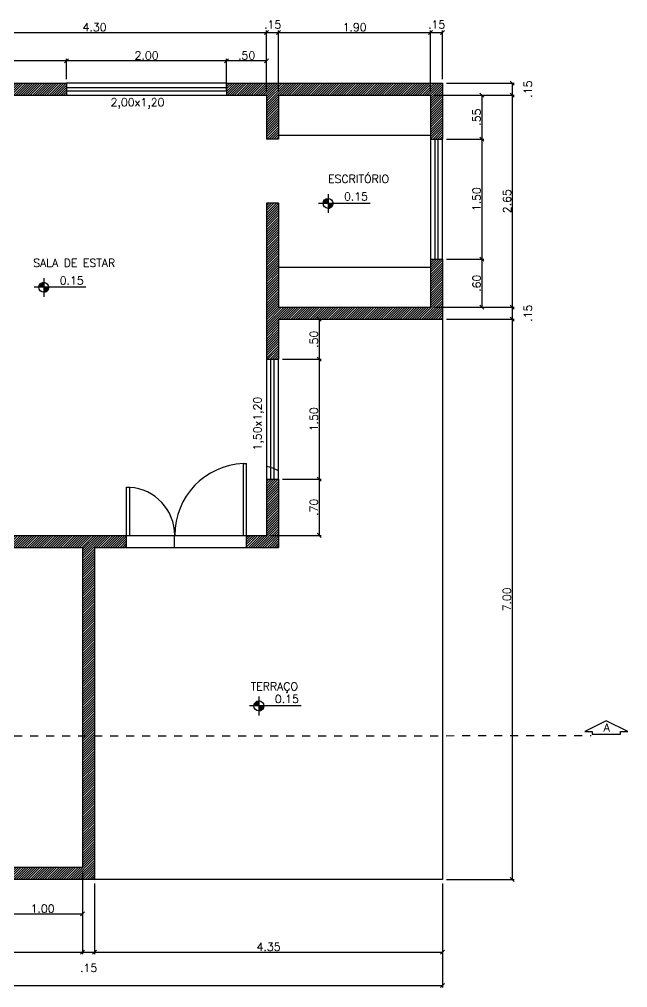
# Model space of a CAD drawing. Header units: metres. Extents: x 433 to 682, y 535 to 584.
# Drawn here: x 520.98 to 528.58, y 570.7 to 582.8 of the extents above; entities that cross this region are included whole.
import ezdxf

# ---------------------------------------------------------------- set-up
doc = ezdxf.new("R2010")
doc.units = ezdxf.units.M
doc.linetypes.add('ACAD_ISO02W100', pattern=[15, 12, -3])
doc.linetypes.add('DIVIDE', pattern=[1.25, 0.5, -0.25, 0, -0.25, 0, -0.25])
for name, color, linetype in [('ARQ-COTAS', 30, 'Continuous'), ('ARQ-ESQ-01', 1, 'ACAD_ISO02W100'), ('ARQ-ESQ-02', 2, 'Continuous'), ('ARQ-LINHACORTE', 3, 'DIVIDE'), ('ARQ-NIVEL', 1, 'Continuous'), ('ARQ-PECAS_SANITARIAS', 7, 'Continuous'), ('ARQ-PISO', 8, 'Continuous'), ('ARQ-TEXTO2', 2, 'Continuous'), ('ARQ-TEXTO3', 3, 'Continuous'), ('ARQ_ALVENARIA', 4, 'Continuous')]:
    doc.layers.add(name, color=color, linetype=linetype)
doc.styles.add('ROMANS', font='romans.shx')
doc.dimstyles.new('1-50', dxfattribs={"dimscale": 0.5, "dimtxt": 0.2, "dimasz": 0.1, "dimexe": 0.05, "dimexo": 0.1, "dimgap": 0.03, "dimtad": 1, "dimzin": 5, "dimdsep": 46, "dimtxsty": 'ROMANS', "dimblk": 'OBLIQUE', "dimcen": 0, "dimclrd": 256, "dimclre": 256, "dimclrt": 2, "dimadec": 0, "dimazin": 0, "dimtfac": 1, "dimtofl": 0, "dimtmove": 2, "dimatfit": 3, "dimfxl": 0.04, "dimtolj": 1, "dimtzin": 1, "dimarcsym": 0})
pattern_1 = [(45, (0, 0), (-0.0148492424, 0.0148492424), [])]

# ---------------------------------------------------------------- blocks, each defined once
blk = doc.blocks.new('nivel planta')
at = {"layer": 'ARQ-NIVEL', "color": 1}
for p, q in [((0, 0), (-0.969, 0)), ((-0.884, 0.007), (-0.791, 0.007)), ((-0.883, 0.015), (-0.791, 0.015)), ((-0.882, 0.023), (-0.791, 0.023)), ((-0.88, 0.03), (-0.791, 0.03)), ((-0.876, 0.038), (-0.791, 0.038)), ((-0.873, 0.046), (-0.791, 0.046)), ((-0.868, 0.054), (-0.791, 0.054)), ((-0.861, 0.062), (-0.791, 0.062)), ((-0.854, 0.069), (-0.791, 0.069)), ((-0.844, 0.077), (-0.791, 0.077)), ((-0.83, 0.085), (-0.791, 0.085)), ((-0.791, 0.174), (-0.791, -0.179)), ((-0.791, -0.001), (-0.697, -0.001)), ((-0.791, -0.009), (-0.698, -0.009)), ((-0.791, -0.016), (-0.699, -0.016)), ((-0.791, -0.024), (-0.7, -0.024)), ((-0.791, -0.032), (-0.703, -0.032)), ((-0.791, -0.04), (-0.706, -0.04)), ((-0.791, -0.048), (-0.71, -0.048)), ((-0.791, -0.056), (-0.715, -0.056)), ((-0.791, -0.063), (-0.722, -0.063)), ((-0.791, -0.071), (-0.73, -0.071)), ((-0.791, -0.079), (-0.74, -0.079)), ((-0.791, -0.087), (-0.755, -0.087))]:
    blk.add_line(p, q, dxfattribs=at)
blk.add_circle((-0.791, 0), 0.0937, dxfattribs=at)
blk = doc.blocks.new('_Oblique')
at = {"color": 0, "linetype": 'ByBlock', "lineweight": -2}
blk.add_line((-0.5, -0.5), (0.5, 0.5), dxfattribs=at)
blk = doc.blocks.new('*D98')
at = {"layer": 'ARQ-COTAS', "lineweight": -2, "transparency": 16777216}
for p, q in [((521.769, 572.149), (521.769, 571.594)), ((520.769, 571.999), (520.769, 571.594)), ((520.769, 571.619), (521.769, 571.619))]:
    blk.add_line(p, q, dxfattribs=at)
at = {"layer": 'DEFPOINTS', "color": 0, "transparency": 16777216}
for p in [(521.769, 572.199), (520.769, 572.049), (521.769, 571.619)]:
    blk.add_point(p, dxfattribs=at)
at = {"layer": 'ARQ-COTAS', "lineweight": -2, "transparency": 16777216, "xscale": 0.05, "yscale": 0.05, "zscale": 0.05, "rotation": 180}
blk.add_blockref('_Oblique', (520.769, 571.619), dxfattribs=at)
at = {"layer": 'ARQ-COTAS', "lineweight": -2, "transparency": 16777216, "xscale": 0.05, "yscale": 0.05, "zscale": 0.05}
blk.add_blockref('_Oblique', (521.769, 571.619), dxfattribs=at)
at = {"layer": 'ARQ-COTAS', "color": 2, "transparency": 16777216, "insert": (521.269, 571.684), "char_height": 0.1, "attachment_point": 5, "style": 'ROMANS'}
blk.add_mtext('\\A1;1.00', dxfattribs=at)
blk = doc.blocks.new('*D103')
at = {"layer": 'ARQ-COTAS', "lineweight": -2, "transparency": 16777216}
for p, q in [((518.269, 572.149), (518.269, 571.117)), ((521.769, 572.149), (521.769, 571.117)), ((518.269, 571.142), (521.769, 571.142))]:
    blk.add_line(p, q, dxfattribs=at)
at = {"layer": 'DEFPOINTS', "color": 0, "transparency": 16777216}
for p in [(518.269, 572.199), (521.769, 572.199), (521.769, 571.142)]:
    blk.add_point(p, dxfattribs=at)
at = {"layer": 'ARQ-COTAS', "lineweight": -2, "transparency": 16777216, "xscale": 0.05, "yscale": 0.05, "zscale": 0.05, "rotation": 180}
blk.add_blockref('_Oblique', (518.269, 571.142), dxfattribs=at)
at = {"layer": 'ARQ-COTAS', "lineweight": -2, "transparency": 16777216, "xscale": 0.05, "yscale": 0.05, "zscale": 0.05}
blk.add_blockref('_Oblique', (521.769, 571.142), dxfattribs=at)
at = {"layer": 'ARQ-COTAS', "color": 2, "transparency": 16777216, "insert": (520.019, 571.207), "char_height": 0.1, "attachment_point": 5, "style": 'ROMANS'}
blk.add_mtext('\\A1;3.50', dxfattribs=at)
blk = doc.blocks.new('*D104')
at = {"layer": 'ARQ-COTAS', "lineweight": -2, "transparency": 16777216}
for p, q in [((521.769, 572.149), (521.769, 571.117)), ((521.919, 571.999), (521.919, 571.117)), ((521.769, 571.142), (521.919, 571.142))]:
    blk.add_line(p, q, dxfattribs=at)
at = {"layer": 'DEFPOINTS', "color": 0, "transparency": 16777216}
for p in [(521.769, 572.199), (521.919, 572.049), (521.919, 571.142)]:
    blk.add_point(p, dxfattribs=at)
at = {"layer": 'ARQ-COTAS', "lineweight": -2, "transparency": 16777216, "xscale": 0.05, "yscale": 0.05, "zscale": 0.05, "rotation": 180}
blk.add_blockref('_Oblique', (521.769, 571.142), dxfattribs=at)
at = {"layer": 'ARQ-COTAS', "lineweight": -2, "transparency": 16777216, "xscale": 0.05, "yscale": 0.05, "zscale": 0.05}
blk.add_blockref('_Oblique', (521.919, 571.142), dxfattribs=at)
at = {"layer": 'ARQ-COTAS', "color": 2, "transparency": 16777216, "insert": (521.844, 570.944), "char_height": 0.1, "attachment_point": 5, "style": 'ROMANS'}
blk.add_mtext('\\A1;.15', dxfattribs=at)
blk = doc.blocks.new('*D105')
at = {"layer": 'ARQ-COTAS', "lineweight": -2, "transparency": 16777216}
for p, q in [((521.919, 571.999), (521.919, 571.117)), ((526.269, 571.999), (526.269, 571.117)), ((521.919, 571.142), (526.269, 571.142))]:
    blk.add_line(p, q, dxfattribs=at)
at = {"layer": 'DEFPOINTS', "color": 0, "transparency": 16777216}
for p in [(521.919, 572.049), (526.269, 572.049), (526.269, 571.142)]:
    blk.add_point(p, dxfattribs=at)
at = {"layer": 'ARQ-COTAS', "lineweight": -2, "transparency": 16777216, "xscale": 0.05, "yscale": 0.05, "zscale": 0.05, "rotation": 180}
blk.add_blockref('_Oblique', (521.919, 571.142), dxfattribs=at)
at = {"layer": 'ARQ-COTAS', "lineweight": -2, "transparency": 16777216, "xscale": 0.05, "yscale": 0.05, "zscale": 0.05}
blk.add_blockref('_Oblique', (526.269, 571.142), dxfattribs=at)
at = {"layer": 'ARQ-COTAS', "color": 2, "transparency": 16777216, "insert": (524.094, 571.207), "char_height": 0.1, "attachment_point": 5, "style": 'ROMANS'}
blk.add_mtext('\\A1;4.35', dxfattribs=at)
blk = doc.blocks.new('*D106')
at = {"layer": 'ARQ-COTAS', "lineweight": -2, "transparency": 16777216}
for p, q in [((512.819, 571.999), (512.819, 570.697)), ((526.269, 571.999), (526.269, 570.697)), ((512.819, 570.722), (526.269, 570.722))]:
    blk.add_line(p, q, dxfattribs=at)
at = {"layer": 'DEFPOINTS', "color": 0, "transparency": 16777216}
for p in [(512.819, 572.049), (526.269, 572.049), (526.269, 570.722)]:
    blk.add_point(p, dxfattribs=at)
at = {"layer": 'ARQ-COTAS', "lineweight": -2, "transparency": 16777216, "xscale": 0.05, "yscale": 0.05, "zscale": 0.05, "rotation": 180}
blk.add_blockref('_Oblique', (512.819, 570.722), dxfattribs=at)
at = {"layer": 'ARQ-COTAS', "lineweight": -2, "transparency": 16777216, "xscale": 0.05, "yscale": 0.05, "zscale": 0.05}
blk.add_blockref('_Oblique', (526.269, 570.722), dxfattribs=at)
at = {"layer": 'ARQ-COTAS', "color": 2, "transparency": 16777216, "insert": (519.544, 570.787), "char_height": 0.1, "attachment_point": 5, "style": 'ROMANS'}
blk.add_mtext('\\A1;13.45', dxfattribs=at)
blk = doc.blocks.new('*D112')
at = {"layer": 'ARQ-COTAS', "lineweight": -2, "transparency": 16777216}
for p, q in [((523.569, 581.899), (523.569, 582.305)), ((524.069, 582.28), (523.569, 582.28)), ((524.069, 581.899), (524.069, 582.305))]:
    blk.add_line(p, q, dxfattribs=at)
at = {"layer": 'DEFPOINTS', "color": 0, "transparency": 16777216}
for p in [(523.569, 582.28), (523.569, 581.849), (524.069, 581.849)]:
    blk.add_point(p, dxfattribs=at)
at = {"layer": 'ARQ-COTAS', "lineweight": -2, "transparency": 16777216, "xscale": 0.05, "yscale": 0.05, "zscale": 0.05, "rotation": 180}
blk.add_blockref('_Oblique', (523.569, 582.28), dxfattribs=at)
at = {"layer": 'ARQ-COTAS', "lineweight": -2, "transparency": 16777216, "xscale": 0.05, "yscale": 0.05, "zscale": 0.05}
blk.add_blockref('_Oblique', (524.069, 582.28), dxfattribs=at)
at = {"layer": 'ARQ-COTAS', "color": 2, "transparency": 16777216, "insert": (523.819, 582.345), "char_height": 0.1, "attachment_point": 5, "style": 'ROMANS'}
blk.add_mtext('\\A1;.50', dxfattribs=at)
blk = doc.blocks.new('*D113')
at = {"layer": 'ARQ-COTAS', "lineweight": -2, "transparency": 16777216}
for p, q in [((521.569, 582.049), (521.569, 582.305)), ((523.569, 582.28), (521.569, 582.28)), ((523.569, 581.899), (523.569, 582.305))]:
    blk.add_line(p, q, dxfattribs=at)
at = {"layer": 'DEFPOINTS', "color": 0, "transparency": 16777216}
for p in [(521.569, 582.28), (521.569, 581.999), (523.569, 581.849)]:
    blk.add_point(p, dxfattribs=at)
at = {"layer": 'ARQ-COTAS', "lineweight": -2, "transparency": 16777216, "xscale": 0.05, "yscale": 0.05, "zscale": 0.05, "rotation": 180}
blk.add_blockref('_Oblique', (521.569, 582.28), dxfattribs=at)
at = {"layer": 'ARQ-COTAS', "lineweight": -2, "transparency": 16777216, "xscale": 0.05, "yscale": 0.05, "zscale": 0.05}
blk.add_blockref('_Oblique', (523.569, 582.28), dxfattribs=at)
at = {"layer": 'ARQ-COTAS', "color": 2, "transparency": 16777216, "insert": (522.569, 582.345), "char_height": 0.1, "attachment_point": 5, "style": 'ROMANS'}
blk.add_mtext('\\A1;2.00', dxfattribs=at)
blk = doc.blocks.new('*D114')
at = {"layer": 'ARQ-COTAS', "lineweight": -2, "transparency": 16777216}
for p, q in [((519.769, 581.899), (519.769, 582.305)), ((521.569, 582.28), (519.769, 582.28)), ((521.569, 582.049), (521.569, 582.305))]:
    blk.add_line(p, q, dxfattribs=at)
at = {"layer": 'DEFPOINTS', "color": 0, "transparency": 16777216}
for p in [(519.769, 582.28), (521.569, 581.999), (519.769, 581.849)]:
    blk.add_point(p, dxfattribs=at)
at = {"layer": 'ARQ-COTAS', "lineweight": -2, "transparency": 16777216, "xscale": 0.05, "yscale": 0.05, "zscale": 0.05, "rotation": 180}
blk.add_blockref('_Oblique', (519.769, 582.28), dxfattribs=at)
at = {"layer": 'ARQ-COTAS', "lineweight": -2, "transparency": 16777216, "xscale": 0.05, "yscale": 0.05, "zscale": 0.05}
blk.add_blockref('_Oblique', (521.569, 582.28), dxfattribs=at)
at = {"layer": 'ARQ-COTAS', "color": 2, "transparency": 16777216, "insert": (520.669, 582.345), "char_height": 0.1, "attachment_point": 5, "style": 'ROMANS'}
blk.add_mtext('\\A1;1.80', dxfattribs=at)
blk = doc.blocks.new('*D123')
at = {"layer": 'ARQ-COTAS', "lineweight": -2, "transparency": 16777216}
for p, q in [((519.769, 581.899), (519.769, 582.658)), ((519.769, 582.633), (524.069, 582.633)), ((524.069, 581.899), (524.069, 582.658))]:
    blk.add_line(p, q, dxfattribs=at)
at = {"layer": 'DEFPOINTS', "color": 0, "transparency": 16777216}
for p in [(524.069, 582.633), (519.769, 581.849), (524.069, 581.849)]:
    blk.add_point(p, dxfattribs=at)
at = {"layer": 'ARQ-COTAS', "lineweight": -2, "transparency": 16777216, "xscale": 0.05, "yscale": 0.05, "zscale": 0.05, "rotation": 180}
blk.add_blockref('_Oblique', (519.769, 582.633), dxfattribs=at)
at = {"layer": 'ARQ-COTAS', "lineweight": -2, "transparency": 16777216, "xscale": 0.05, "yscale": 0.05, "zscale": 0.05}
blk.add_blockref('_Oblique', (524.069, 582.633), dxfattribs=at)
at = {"layer": 'ARQ-COTAS', "color": 2, "transparency": 16777216, "insert": (521.919, 582.698), "char_height": 0.1, "attachment_point": 5, "style": 'ROMANS'}
blk.add_mtext('\\A1;4.30', dxfattribs=at)
blk = doc.blocks.new('*D124')
at = {"layer": 'ARQ-COTAS', "lineweight": -2, "transparency": 16777216}
for p, q in [((524.069, 581.899), (524.069, 582.658)), ((524.069, 582.633), (524.219, 582.633)), ((524.219, 581.899), (524.219, 582.658))]:
    blk.add_line(p, q, dxfattribs=at)
at = {"layer": 'DEFPOINTS', "color": 0, "transparency": 16777216}
for p in [(524.219, 582.633), (524.069, 581.849), (524.219, 581.849)]:
    blk.add_point(p, dxfattribs=at)
at = {"layer": 'ARQ-COTAS', "lineweight": -2, "transparency": 16777216, "xscale": 0.05, "yscale": 0.05, "zscale": 0.05, "rotation": 180}
blk.add_blockref('_Oblique', (524.069, 582.633), dxfattribs=at)
at = {"layer": 'ARQ-COTAS', "lineweight": -2, "transparency": 16777216, "xscale": 0.05, "yscale": 0.05, "zscale": 0.05}
blk.add_blockref('_Oblique', (524.219, 582.633), dxfattribs=at)
at = {"layer": 'ARQ-COTAS', "color": 2, "transparency": 16777216, "insert": (524.144, 582.731), "char_height": 0.1, "attachment_point": 5, "style": 'ROMANS'}
blk.add_mtext('\\A1;.15', dxfattribs=at)
blk = doc.blocks.new('*D125')
at = {"layer": 'ARQ-COTAS', "lineweight": -2, "transparency": 16777216}
for p, q in [((524.219, 581.899), (524.219, 582.658)), ((524.219, 582.633), (526.119, 582.633)), ((526.119, 581.899), (526.119, 582.658))]:
    blk.add_line(p, q, dxfattribs=at)
at = {"layer": 'DEFPOINTS', "color": 0, "transparency": 16777216}
for p in [(526.119, 582.633), (524.219, 581.849), (526.119, 581.849)]:
    blk.add_point(p, dxfattribs=at)
at = {"layer": 'ARQ-COTAS', "lineweight": -2, "transparency": 16777216, "xscale": 0.05, "yscale": 0.05, "zscale": 0.05, "rotation": 180}
blk.add_blockref('_Oblique', (524.219, 582.633), dxfattribs=at)
at = {"layer": 'ARQ-COTAS', "lineweight": -2, "transparency": 16777216, "xscale": 0.05, "yscale": 0.05, "zscale": 0.05}
blk.add_blockref('_Oblique', (526.119, 582.633), dxfattribs=at)
at = {"layer": 'ARQ-COTAS', "color": 2, "transparency": 16777216, "insert": (525.169, 582.698), "char_height": 0.1, "attachment_point": 5, "style": 'ROMANS'}
blk.add_mtext('\\A1;1.90', dxfattribs=at)
blk = doc.blocks.new('*D126')
at = {"layer": 'ARQ-COTAS', "lineweight": -2, "transparency": 16777216}
for p, q in [((526.119, 581.899), (526.119, 582.658)), ((526.119, 582.633), (526.269, 582.633)), ((526.269, 582.049), (526.269, 582.658))]:
    blk.add_line(p, q, dxfattribs=at)
at = {"layer": 'DEFPOINTS', "color": 0, "transparency": 16777216}
for p in [(526.269, 582.633), (526.269, 581.999), (526.119, 581.849)]:
    blk.add_point(p, dxfattribs=at)
at = {"layer": 'ARQ-COTAS', "lineweight": -2, "transparency": 16777216, "xscale": 0.05, "yscale": 0.05, "zscale": 0.05, "rotation": 180}
blk.add_blockref('_Oblique', (526.119, 582.633), dxfattribs=at)
at = {"layer": 'ARQ-COTAS', "lineweight": -2, "transparency": 16777216, "xscale": 0.05, "yscale": 0.05, "zscale": 0.05}
blk.add_blockref('_Oblique', (526.269, 582.633), dxfattribs=at)
at = {"layer": 'ARQ-COTAS', "color": 2, "transparency": 16777216, "insert": (526.194, 582.731), "char_height": 0.1, "attachment_point": 5, "style": 'ROMANS'}
blk.add_mtext('\\A1;.15', dxfattribs=at)
blk = doc.blocks.new('*D127')
at = {"layer": 'ARQ-COTAS', "lineweight": -2, "transparency": 16777216}
for p, q in [((526.169, 581.849), (526.784, 581.849)), ((526.759, 581.849), (526.759, 581.299)), ((526.319, 581.299), (526.784, 581.299))]:
    blk.add_line(p, q, dxfattribs=at)
at = {"layer": 'DEFPOINTS', "color": 0, "transparency": 16777216}
for p in [(526.119, 581.849), (526.269, 581.299), (526.759, 581.299)]:
    blk.add_point(p, dxfattribs=at)
at = {"layer": 'ARQ-COTAS', "lineweight": -2, "transparency": 16777216, "xscale": 0.05, "yscale": 0.05, "zscale": 0.05}
for p, rotation in [((526.759, 581.849), 90), ((526.759, 581.299), 270)]:
    blk.add_blockref('_Oblique', p, dxfattribs=dict(at, rotation=rotation))
at = {"layer": 'ARQ-COTAS', "color": 2, "transparency": 16777216, "insert": (526.694, 581.574), "char_height": 0.1, "attachment_point": 5, "rotation": 90, "style": 'ROMANS'}
blk.add_mtext('\\A1;.55', dxfattribs=at)
blk = doc.blocks.new('*D128')
at = {"layer": 'ARQ-COTAS', "lineweight": -2, "transparency": 16777216}
for p, q in [((526.319, 581.299), (526.784, 581.299)), ((526.759, 581.299), (526.759, 579.799)), ((526.319, 579.799), (526.784, 579.799))]:
    blk.add_line(p, q, dxfattribs=at)
at = {"layer": 'DEFPOINTS', "color": 0, "transparency": 16777216}
for p in [(526.269, 581.299), (526.269, 579.799), (526.759, 579.799)]:
    blk.add_point(p, dxfattribs=at)
at = {"layer": 'ARQ-COTAS', "lineweight": -2, "transparency": 16777216, "xscale": 0.05, "yscale": 0.05, "zscale": 0.05}
for p, rotation in [((526.759, 581.299), 90), ((526.759, 579.799), 270)]:
    blk.add_blockref('_Oblique', p, dxfattribs=dict(at, rotation=rotation))
at = {"layer": 'ARQ-COTAS', "color": 2, "transparency": 16777216, "insert": (526.694, 580.549), "char_height": 0.1, "attachment_point": 5, "rotation": 90, "style": 'ROMANS'}
blk.add_mtext('\\A1;1.50', dxfattribs=at)
blk = doc.blocks.new('*D129')
at = {"layer": 'ARQ-COTAS', "lineweight": -2, "transparency": 16777216}
for p, q in [((526.319, 579.799), (526.784, 579.799)), ((526.759, 579.799), (526.759, 579.199)), ((526.169, 579.199), (526.784, 579.199))]:
    blk.add_line(p, q, dxfattribs=at)
at = {"layer": 'DEFPOINTS', "color": 0, "transparency": 16777216}
for p in [(526.269, 579.799), (526.119, 579.199), (526.759, 579.199)]:
    blk.add_point(p, dxfattribs=at)
at = {"layer": 'ARQ-COTAS', "lineweight": -2, "transparency": 16777216, "xscale": 0.05, "yscale": 0.05, "zscale": 0.05}
for p, rotation in [((526.759, 579.799), 90), ((526.759, 579.199), 270)]:
    blk.add_blockref('_Oblique', p, dxfattribs=dict(at, rotation=rotation))
at = {"layer": 'ARQ-COTAS', "color": 2, "transparency": 16777216, "insert": (526.694, 579.499), "char_height": 0.1, "attachment_point": 5, "rotation": 90, "style": 'ROMANS'}
blk.add_mtext('\\A1;.60', dxfattribs=at)
blk = doc.blocks.new('*D130')
at = {"layer": 'ARQ-COTAS', "lineweight": -2, "transparency": 16777216}
for p, q in [((526.319, 581.999), (527.164, 581.999)), ((527.139, 581.999), (527.139, 581.849)), ((526.169, 581.849), (527.164, 581.849))]:
    blk.add_line(p, q, dxfattribs=at)
at = {"layer": 'DEFPOINTS', "color": 0, "transparency": 16777216}
for p in [(526.269, 581.999), (526.119, 581.849), (527.139, 581.849)]:
    blk.add_point(p, dxfattribs=at)
at = {"layer": 'ARQ-COTAS', "lineweight": -2, "transparency": 16777216, "xscale": 0.05, "yscale": 0.05, "zscale": 0.05}
for p, rotation in [((527.139, 581.999), 90), ((527.139, 581.849), 270)]:
    blk.add_blockref('_Oblique', p, dxfattribs=dict(at, rotation=rotation))
at = {"layer": 'ARQ-COTAS', "color": 2, "transparency": 16777216, "insert": (527.336, 581.924), "char_height": 0.1, "attachment_point": 5, "rotation": 90, "style": 'ROMANS'}
blk.add_mtext('\\A1;.15', dxfattribs=at)
blk = doc.blocks.new('*D131')
at = {"layer": 'ARQ-COTAS', "lineweight": -2, "transparency": 16777216}
for p, q in [((526.169, 581.849), (527.164, 581.849)), ((527.139, 581.849), (527.139, 579.199)), ((526.169, 579.199), (527.164, 579.199))]:
    blk.add_line(p, q, dxfattribs=at)
at = {"layer": 'DEFPOINTS', "color": 0, "transparency": 16777216}
for p in [(526.119, 581.849), (526.119, 579.199), (527.139, 579.199)]:
    blk.add_point(p, dxfattribs=at)
at = {"layer": 'ARQ-COTAS', "lineweight": -2, "transparency": 16777216, "xscale": 0.05, "yscale": 0.05, "zscale": 0.05}
for p, rotation in [((527.139, 581.849), 90), ((527.139, 579.199), 270)]:
    blk.add_blockref('_Oblique', p, dxfattribs=dict(at, rotation=rotation))
at = {"layer": 'ARQ-COTAS', "color": 2, "transparency": 16777216, "insert": (527.074, 580.524), "char_height": 0.1, "attachment_point": 5, "rotation": 90, "style": 'ROMANS'}
blk.add_mtext('\\A1;2.65', dxfattribs=at)
blk = doc.blocks.new('*D132')
at = {"layer": 'ARQ-COTAS', "lineweight": -2, "transparency": 16777216}
for p, q in [((526.809, 579.199), (527.164, 579.199)), ((527.139, 579.199), (527.139, 579.049)), ((526.319, 579.049), (527.164, 579.049))]:
    blk.add_line(p, q, dxfattribs=at)
at = {"layer": 'DEFPOINTS', "color": 0, "transparency": 16777216}
for p in [(526.759, 579.199), (526.269, 579.049), (527.139, 579.049)]:
    blk.add_point(p, dxfattribs=at)
at = {"layer": 'ARQ-COTAS', "lineweight": -2, "transparency": 16777216, "xscale": 0.05, "yscale": 0.05, "zscale": 0.05}
for p, rotation in [((527.139, 579.199), 90), ((527.139, 579.049), 270)]:
    blk.add_blockref('_Oblique', p, dxfattribs=dict(at, rotation=rotation))
at = {"layer": 'ARQ-COTAS', "color": 2, "transparency": 16777216, "insert": (527.336, 579.124), "char_height": 0.1, "attachment_point": 5, "rotation": 90, "style": 'ROMANS'}
blk.add_mtext('\\A1;.15', dxfattribs=at)
blk = doc.blocks.new('*D133')
at = {"layer": 'ARQ-COTAS', "lineweight": -2, "transparency": 16777216}
for p, q in [((524.269, 579.049), (524.75, 579.049)), ((524.725, 579.049), (524.725, 578.549)), ((524.269, 578.549), (524.75, 578.549))]:
    blk.add_line(p, q, dxfattribs=at)
at = {"layer": 'DEFPOINTS', "color": 0, "transparency": 16777216}
for p in [(524.219, 579.049), (524.219, 578.549), (524.725, 578.549)]:
    blk.add_point(p, dxfattribs=at)
at = {"layer": 'ARQ-COTAS', "lineweight": -2, "transparency": 16777216, "xscale": 0.05, "yscale": 0.05, "zscale": 0.05}
for p, rotation in [((524.725, 579.049), 90), ((524.725, 578.549), 270)]:
    blk.add_blockref('_Oblique', p, dxfattribs=dict(at, rotation=rotation))
at = {"layer": 'ARQ-COTAS', "color": 2, "transparency": 16777216, "insert": (524.66, 578.799), "char_height": 0.1, "attachment_point": 5, "rotation": 90, "style": 'ROMANS'}
blk.add_mtext('\\A1;.50', dxfattribs=at)
blk = doc.blocks.new('*D134')
at = {"layer": 'ARQ-COTAS', "lineweight": -2, "transparency": 16777216}
for p, q in [((524.269, 578.549), (524.75, 578.549)), ((524.725, 578.549), (524.725, 577.049)), ((524.269, 577.049), (524.75, 577.049))]:
    blk.add_line(p, q, dxfattribs=at)
at = {"layer": 'DEFPOINTS', "color": 0, "transparency": 16777216}
for p in [(524.219, 578.549), (524.219, 577.049), (524.725, 577.049)]:
    blk.add_point(p, dxfattribs=at)
at = {"layer": 'ARQ-COTAS', "lineweight": -2, "transparency": 16777216, "xscale": 0.05, "yscale": 0.05, "zscale": 0.05}
for p, rotation in [((524.725, 578.549), 90), ((524.725, 577.049), 270)]:
    blk.add_blockref('_Oblique', p, dxfattribs=dict(at, rotation=rotation))
at = {"layer": 'ARQ-COTAS', "color": 2, "transparency": 16777216, "insert": (524.66, 577.799), "char_height": 0.1, "attachment_point": 5, "rotation": 90, "style": 'ROMANS'}
blk.add_mtext('\\A1;1.50', dxfattribs=at)
blk = doc.blocks.new('*D135')
at = {"layer": 'ARQ-COTAS', "lineweight": -2, "transparency": 16777216}
for p, q in [((524.269, 577.049), (524.75, 577.049)), ((524.725, 577.049), (524.725, 576.349)), ((524.119, 576.349), (524.75, 576.349))]:
    blk.add_line(p, q, dxfattribs=at)
at = {"layer": 'DEFPOINTS', "color": 0, "transparency": 16777216}
for p in [(524.219, 577.049), (524.069, 576.349), (524.725, 576.349)]:
    blk.add_point(p, dxfattribs=at)
at = {"layer": 'ARQ-COTAS', "lineweight": -2, "transparency": 16777216, "xscale": 0.05, "yscale": 0.05, "zscale": 0.05}
for p, rotation in [((524.725, 577.049), 90), ((524.725, 576.349), 270)]:
    blk.add_blockref('_Oblique', p, dxfattribs=dict(at, rotation=rotation))
at = {"layer": 'ARQ-COTAS', "color": 2, "transparency": 16777216, "insert": (524.66, 576.699), "char_height": 0.1, "attachment_point": 5, "rotation": 90, "style": 'ROMANS'}
blk.add_mtext('\\A1;.70', dxfattribs=at)
blk = doc.blocks.new('*D136')
at = {"layer": 'ARQ-COTAS', "lineweight": -2, "transparency": 16777216}
for p, q in [((526.319, 579.049), (527.163, 579.049)), ((527.138, 579.049), (527.138, 572.049)), ((526.319, 572.049), (527.163, 572.049))]:
    blk.add_line(p, q, dxfattribs=at)
at = {"layer": 'DEFPOINTS', "color": 0, "transparency": 16777216}
for p in [(526.269, 579.049), (526.269, 572.049), (527.138, 572.049)]:
    blk.add_point(p, dxfattribs=at)
at = {"layer": 'ARQ-COTAS', "lineweight": -2, "transparency": 16777216, "xscale": 0.05, "yscale": 0.05, "zscale": 0.05}
for p, rotation in [((527.138, 579.049), 90), ((527.138, 572.049), 270)]:
    blk.add_blockref('_Oblique', p, dxfattribs=dict(at, rotation=rotation))
at = {"layer": 'ARQ-COTAS', "color": 2, "transparency": 16777216, "insert": (527.073, 575.549), "char_height": 0.1, "attachment_point": 5, "rotation": 90, "style": 'ROMANS'}
blk.add_mtext('\\A1;7.00', dxfattribs=at)

msp = doc.modelspace()

# ---------------------------------------------------------------- hatches: boundary and pattern name
at = {"layer": 'ARQ-PISO'}
h = msp.add_hatch(dxfattribs=at)
h.set_pattern_fill('_USER', color=256, scale=0.021, angle=45, pattern_type=0)
h.set_pattern_definition(pattern_1)
h.paths.add_polyline_path([(521.569, 581.849), (521.569, 581.999), (518.869, 581.999), (518.869, 581.849), (519.619, 581.849), (519.619, 580.819), (519.769, 580.819), (519.769, 581.849)])
h.paths.add_polyline_path([(524.068, 581.299), (524.218, 581.299), (524.218, 581.849), (526.119, 581.849), (526.119, 581.299), (526.269, 581.299), (526.269, 581.999), (523.569, 581.999), (523.569, 581.849), (524.068, 581.849)])
h.paths.add_polyline_path([(524.068, 578.549), (524.218, 578.549), (524.218, 579.049), (526.269, 579.049), (526.269, 579.799), (526.119, 579.799), (526.119, 579.199), (524.218, 579.199), (524.218, 580.499), (524.068, 580.499)])
h.paths.add_polyline_path([(516.469, 572.199), (515.469, 572.199), (515.469, 572.049), (517.019, 572.049), (517.019, 572.199), (516.619, 572.199), (516.619, 573.949), (516.619, 575.149), (518.119, 575.149), (518.119, 575.049), (518.269, 575.049), (518.269, 575.299), (516.619, 575.299), (516.489, 575.299, -0.006249), (516.469, 575.299)])
h.paths.add_polyline_path([(512.969, 576.199), (516.469, 576.199), (516.469, 576.099), (516.619, 576.099), (516.619, 576.399), (516.469, 576.399), (516.469, 576.349), (512.819, 576.349), (512.819, 572.049), (513.969, 572.049), (513.969, 572.199), (512.969, 572.199)])
h.paths.add_polyline_path([(519.269, 572.049), (519.269, 572.199), (518.269, 572.199), (518.269, 574.249), (518.139, 574.249, -0.006249), (518.119, 574.249), (518.119, 572.199), (517.719, 572.199), (517.719, 572.049)])
h.paths.add_polyline_path([(516.469, 577.699), (514.969, 577.699), (512.969, 577.699), (512.969, 578.199), (512.819, 578.199), (512.819, 577.549), (512.819, 577.549), (516.469, 577.549), (516.469, 577.099), (516.619, 577.099), (516.619, 580.899), (516.469, 580.899)])
h = msp.add_hatch(dxfattribs=at)
h.set_pattern_fill('_USER', color=256, scale=0.021, angle=45, pattern_type=0)
h.set_pattern_definition(pattern_1)
h.paths.add_polyline_path([(524.218, 577.049), (524.068, 577.049), (524.068, 576.349), (523.819, 576.349), (523.819, 576.349), (523.819, 576.199), (524.218, 576.199)], flags=17)
h.paths.add_polyline_path([(524.218, 577.049), (524.068, 577.049), (524.068, 576.349), (523.819, 576.349), (523.819, 576.199), (524.218, 576.199)], flags=17)
h.paths.add_polyline_path([(521.919, 576.199), (522.319, 576.199), (522.319, 576.349), (519.769, 576.349), (519.769, 578.349), (519.619, 578.349), (519.619, 576.349), (518.119, 576.349), (518.119, 576.099), (518.269, 576.099), (518.269, 576.199), (521.769, 576.199), (521.769, 572.199), (520.769, 572.199), (520.769, 572.049), (520.769, 572.049), (521.919, 572.049)])
h = msp.add_hatch(dxfattribs=at)
h.set_pattern_fill('_USER', color=256, scale=0.021, angle=45, pattern_type=0)
h.set_pattern_definition(pattern_1)
h.paths.add_polyline_path([(524.218, 577.049), (524.068, 577.049), (524.068, 576.349), (523.819, 576.349), (523.819, 576.349), (523.819, 576.199), (524.218, 576.199)])

# ---------------------------------------------------------------- linework, layer by layer
at = {"layer": 'ARQ-ESQ-01'}
for p, q in [((523.569, 581.999), (521.569, 581.999)), ((521.569, 581.849), (523.569, 581.849)), ((526.119, 581.299), (526.119, 579.799)), ((526.269, 579.799), (526.269, 581.299)), ((524.068, 578.549), (524.068, 577.049)), ((524.218, 577.049), (524.218, 578.549))]:
    msp.add_line(p, q, dxfattribs=at)
for centre, radius, start, end in [((523.819, 576.349), 0.899, 92.5511, 180), ((522.319, 576.349), 0.601, 359.9999, 86.1858)]:
    msp.add_arc(centre, radius, start, end, dxfattribs=at)
at = {"layer": 'ARQ-ESQ-02'}
for p, q in [((521.569, 581.944), (523.569, 581.944)), ((521.569, 581.904), (523.569, 581.904)), ((526.174, 579.799), (526.174, 581.299)), ((526.214, 579.799), (526.214, 581.299)), ((524.123, 577.049), (524.123, 578.549)), ((524.163, 577.049), (524.163, 578.549)), ((523.779, 576.349), (523.779, 577.247)), ((523.779, 577.247), (523.819, 577.247)), ((523.819, 576.349), (523.819, 577.248)), ((522.319, 576.349), (522.319, 576.949)), ((522.319, 576.949), (522.359, 576.949)), ((522.359, 576.349), (522.359, 576.949)), ((522.319, 576.349), (522.359, 576.349))]:
    msp.add_line(p, q, dxfattribs=at)
at = {"layer": 'ARQ-LINHACORTE', "ltscale": 0.1}
msp.add_line((509.912, 573.843), (528.125, 573.846), dxfattribs=at)
at = {"layer": 'ARQ-LINHACORTE', "linetype": 'ByBlock'}
msp.add_lwpolyline([(528.137, 573.865), (528.493, 573.865), (528.493, 573.898), (528.582, 573.898), (528.315, 574.031), (528.048, 573.898), (528.137, 573.898), (528.137, 573.865)], dxfattribs=at)
at = {"layer": 'ARQ-PECAS_SANITARIAS'}
for p, q in [((524.218, 581.349), (526.119, 581.349)), ((524.218, 579.699), (526.119, 579.699))]:
    msp.add_line(p, q, dxfattribs=at)
at = {"layer": 'ARQ-PISO'}
for p, q in [((522.319, 576.349), (523.819, 576.349)), ((522.319, 576.199), (523.819, 576.199))]:
    msp.add_line(p, q, dxfattribs=at)
msp.add_arc((523.819, 576.349), 0.899, 63.5702, 73.8479, dxfattribs=at)
at = {"layer": 'ARQ_ALVENARIA'}
for p, q in [((518.869, 581.999), (521.569, 581.999)), ((521.569, 581.999), (521.569, 581.849)), ((523.569, 581.999), (523.569, 581.849)), ((523.569, 581.999), (526.269, 581.999)), ((526.269, 581.999), (526.269, 581.299)), ((519.769, 581.849), (521.569, 581.849)), ((523.569, 581.849), (524.068, 581.849)), ((524.068, 581.849), (524.068, 581.299)), ((524.218, 581.849), (524.218, 581.299)), ((524.218, 581.849), (526.119, 581.849)), ((526.119, 581.849), (526.119, 581.299)), ((524.218, 581.299), (524.068, 581.299)), ((526.119, 581.299), (526.269, 581.299)), ((524.218, 580.499), (524.068, 580.499)), ((524.068, 580.499), (524.068, 578.549)), ((524.218, 580.499), (524.218, 579.199)), ((526.119, 579.799), (526.269, 579.799)), ((526.119, 579.799), (526.119, 579.199)), ((526.269, 579.799), (526.269, 579.049)), ((524.218, 579.199), (526.119, 579.199)), ((524.218, 579.049), (526.269, 579.049)), ((524.218, 579.049), (524.218, 578.549)), ((526.269, 579.049), (526.269, 572.049)), ((524.068, 578.549), (524.218, 578.549)), ((524.068, 577.049), (524.218, 577.049)), ((524.068, 577.049), (524.068, 576.349)), ((524.218, 577.049), (524.218, 576.199)), ((519.769, 576.349), (522.319, 576.349)), ((522.319, 576.199), (522.319, 576.349)), ((522.919, 576.199), (522.919, 576.349)), ((523.819, 576.199), (523.819, 576.349)), ((523.819, 576.349), (524.068, 576.349)), ((518.269, 576.199), (521.769, 576.199)), ((521.769, 576.199), (521.769, 572.199)), ((521.919, 576.199), (521.919, 572.049)), ((521.919, 576.199), (522.319, 576.199)), ((523.819, 576.199), (524.218, 576.199)), ((521.769, 572.199), (520.769, 572.199)), ((526.269, 572.049), (520.769, 572.049))]:
    msp.add_line(p, q, dxfattribs=at)

# ---------------------------------------------------------------- block references
at = {"layer": 'ARQ-NIVEL', "xscale": 0.6666666000000134, "yscale": 0.6666666000000134, "zscale": 0.6666666000000134}
for p in [(525.364, 580.497), (521.81, 579.448), (524.5, 574.218)]:
    msp.add_blockref('nivel planta', p, dxfattribs=at)

# ---------------------------------------------------------------- texts
at = {"layer": 'ARQ-LINHACORTE', "color": 2, "insert": (528.32, 573.948), "char_height": 0.1, "attachment_point": 5, "style": 'ROMANS'}
msp.add_mtext('A', dxfattribs=at)
at = {"layer": 'ARQ-NIVEL', "color": 2, "char_height": 0.1, "attachment_point": 9, "style": 'ROMANS'}
for insert in [(525.336, 580.533), (521.783, 579.483), (524.472, 574.254)]:
    msp.add_mtext('0.15', dxfattribs=dict(at, insert=insert))
at = {"layer": 'ARQ-TEXTO2', "insert": (522.119, 581.68), "char_height": 0.1, "width": 0.96563, "attachment_point": 7, "style": 'ROMANS'}
msp.add_mtext('2,00x1,20', dxfattribs=at)
at = {"layer": 'ARQ-TEXTO2', "insert": (524.035, 577.409), "char_height": 0.1, "width": 0.96563, "attachment_point": 7, "rotation": 90, "style": 'ROMANS'}
msp.add_mtext('1,50x1,20', dxfattribs=at)
at = {"layer": 'ARQ-TEXTO3', "char_height": 0.1, "attachment_point": 5, "style": 'ROMANS'}
for s, insert in [('ESCRITÓRIO', (525.218, 580.803)), ('SALA DE ESTAR', (521.664, 579.753)), ('TERRAÇO', (524.166, 574.447))]:
    msp.add_mtext(s, dxfattribs=dict(at, insert=insert))

# ---------------------------------------------------------------- dimensions: what is measured, and where the dimension line sits
at = {"layer": 'ARQ-COTAS'}
for base, p1, p2, picture, middle in [((524.068, 582.633), (519.769, 581.849), (524.068, 581.849), '*D123', (521.919, 582.698)), ((524.218, 582.633), (524.068, 581.849), (524.218, 581.849), '*D124', (524.144, 582.731)), ((526.119, 582.633), (524.218, 581.849), (526.119, 581.849), '*D125', (525.169, 582.698)), ((526.269, 582.633), (526.119, 581.849), (526.269, 581.999), '*D126', (526.194, 582.731)), ((519.769, 582.28), (521.569, 581.999), (519.769, 581.849), '*D114', (520.669, 582.345)), ((521.569, 582.28), (523.569, 581.849), (521.569, 581.999), '*D113', (522.569, 582.345)), ((523.569, 582.28), (524.068, 581.849), (523.569, 581.849), '*D112', (523.819, 582.345)), ((521.769, 571.142), (518.269, 572.199), (521.769, 572.199), '*D103', (520.019, 571.207)), ((521.769, 571.619), (520.769, 572.049), (521.769, 572.199), '*D98', (521.269, 571.684)), ((521.919, 571.142), (521.769, 572.199), (521.919, 572.049), '*D104', (521.844, 570.944)), ((526.269, 570.722), (512.819, 572.049), (526.269, 572.049), '*D106', (519.544, 570.787)), ((526.269, 571.142), (521.919, 572.049), (526.269, 572.049), '*D105', (524.094, 571.207))]:
    dim = msp.add_linear_dim(base=base, p1=p1, p2=p2, dimstyle='1-50', dxfattribs=at)
    dim.commit()
    dim.dimension.update_dxf_attribs({"geometry": picture, "text_midpoint": middle})
for base, p1, p2, picture, middle in [((527.139, 581.849), (526.269, 581.999), (526.119, 581.849), '*D130', (527.336, 581.924)), ((526.759, 581.299), (526.119, 581.849), (526.269, 581.299), '*D127', (526.694, 581.574)), ((527.139, 579.199), (526.119, 581.849), (526.119, 579.199), '*D131', (527.074, 580.524)), ((526.759, 579.799), (526.269, 581.299), (526.269, 579.799), '*D128', (526.694, 580.549)), ((526.759, 579.199), (526.269, 579.799), (526.119, 579.199), '*D129', (526.694, 579.499)), ((527.139, 579.049), (526.759, 579.199), (526.269, 579.049), '*D132', (527.336, 579.124)), ((524.725, 578.549), (524.218, 579.049), (524.218, 578.549), '*D133', (524.66, 578.799)), ((527.138, 572.049), (526.269, 579.049), (526.269, 572.049), '*D136', (527.073, 575.549)), ((524.725, 577.049), (524.218, 578.549), (524.218, 577.049), '*D134', (524.66, 577.799)), ((524.725, 576.349), (524.218, 577.049), (524.068, 576.349), '*D135', (524.66, 576.699))]:
    dim = msp.add_linear_dim(base=base, p1=p1, p2=p2, angle=90, dimstyle='1-50', dxfattribs=at)
    dim.commit()
    dim.dimension.update_dxf_attribs({"geometry": picture, "text_midpoint": middle})

doc.saveas('drawing.dxf')
